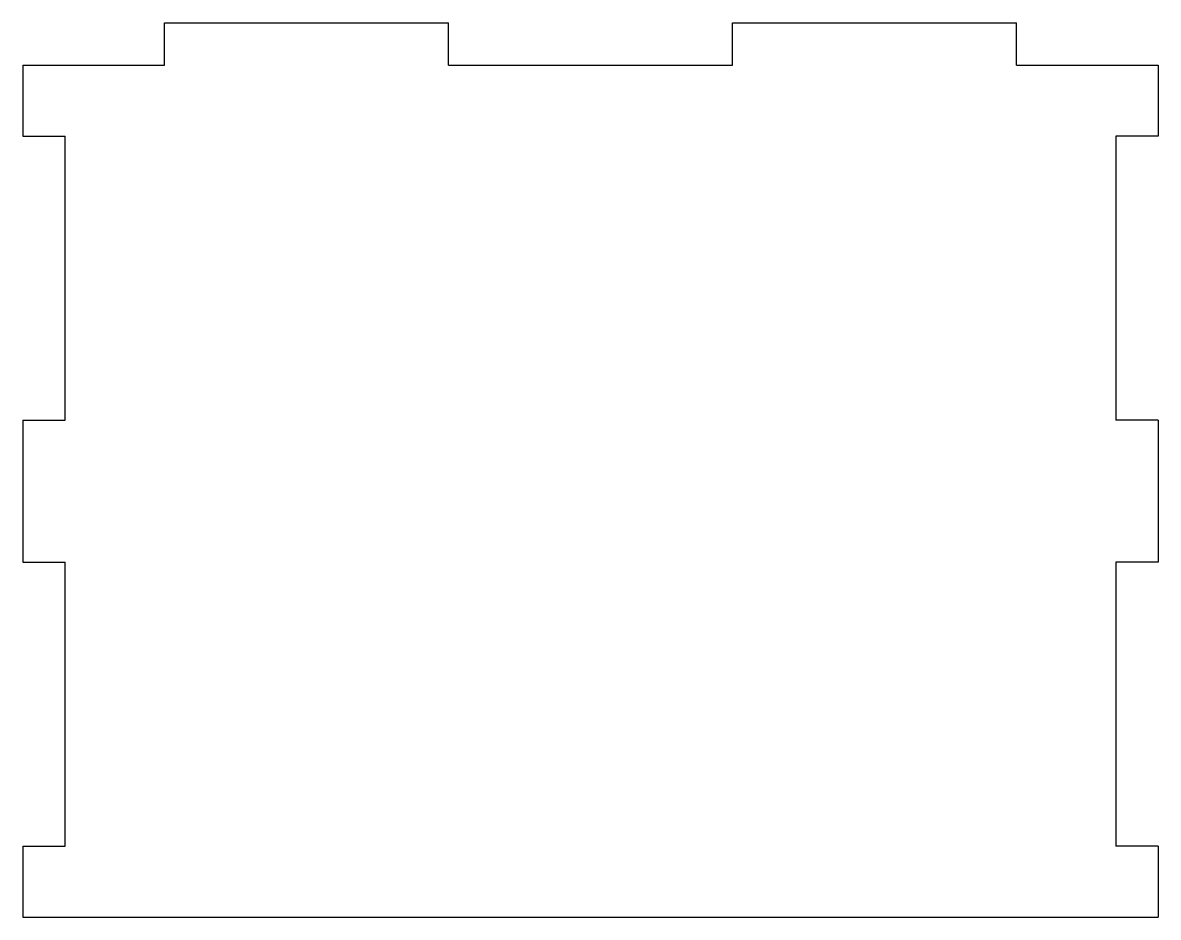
# Model space of a CAD drawing. Extents: x -40 to 40, y -63 to 0.
import ezdxf

# ---------------------------------------------------------------- set-up
doc = ezdxf.new("R2010")
doc.units = 0
doc.layers.add('VISIBLE', color=7, linetype='CONTINUOUS')

msp = doc.modelspace()

# ---------------------------------------------------------------- linework, layer by layer
at = {"layer": 'VISIBLE'}
for p, q in [((-30, 0), (-10, 0)), ((-30, -3), (-30, 0)), ((-10, -3), (-10, 0)), ((10, 0), (30, 0)), ((10, -3), (10, 0)), ((30, -3), (30, 0)), ((-40, -3), (-40, -8)), ((-40, -3), (-30, -3)), ((-10, -3), (10, -3)), ((30, -3), (40, -3)), ((40, -3), (40, -8)), ((-40, -8), (-37, -8)), ((-37, -28), (-37, -8)), ((37, -8), (37, -28)), ((40, -8), (37, -8)), ((-40, -28), (-37, -28)), ((-40, -28), (-40, -38)), ((40, -28), (37, -28)), ((40, -28), (40, -38)), ((-40, -38), (-37, -38)), ((-37, -58), (-37, -38)), ((37, -38), (37, -58)), ((40, -38), (37, -38)), ((-40, -58), (-37, -58)), ((-40, -58), (-40, -63)), ((40, -58), (37, -58)), ((40, -58), (40, -63)), ((-40, -63), (40, -63))]:
    msp.add_line(p, q, dxfattribs=at)

doc.saveas('drawing.dxf')
